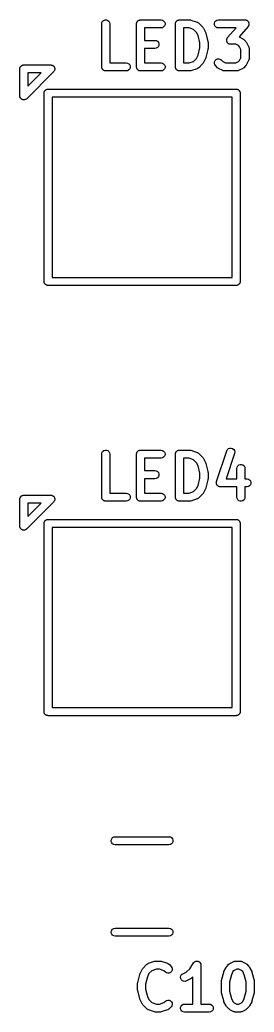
# Model space of a CAD drawing. Extents: x 76 to 223, y -93 to -41.
# Drawn here: x 122.72 to 127.08, y -72.34 to -53.89 of the extents above; entities that cross this region are included whole.
import ezdxf

# ---------------------------------------------------------------- set-up
doc = ezdxf.new("R2010")
doc.units = 0
doc.header["$MEASUREMENT"] = 0
doc.layers.add('BLACK', color=7, linetype='CONTINUOUS')

msp = doc.modelspace()

# ---------------------------------------------------------------- linework, layer by layer
at = {"layer": 'Black'}
for p, q in [((124.249, -53.9619), (124.253, -53.9363)), ((124.249, -54.7619), (124.249, -53.9619)), ((124.253, -53.9363), (124.266, -53.9137)), ((124.266, -53.9137), (124.286, -53.897)), ((124.286, -53.897), (124.311, -53.888)), ((124.311, -53.888), (124.337, -53.888)), ((124.337, -53.888), (124.361, -53.897)), ((124.361, -53.897), (124.381, -53.9137)), ((124.381, -53.9137), (124.394, -53.9363)), ((124.394, -53.9363), (124.399, -53.9619)), ((124.399, -53.9619), (124.399, -54.6869)), ((124.896, -53.9619), (124.898, -53.9554)), ((124.896, -54.7619), (124.896, -53.9619)), ((124.898, -53.9489), (124.9, -53.9427)), ((124.898, -53.9554), (124.898, -53.9489)), ((124.9, -53.9427), (124.901, -53.9363)), ((124.901, -53.9363), (124.904, -53.9306)), ((124.904, -53.9306), (124.906, -53.9244)), ((124.906, -53.9244), (124.911, -53.9194)), ((124.911, -53.9194), (124.914, -53.9137)), ((124.914, -53.9137), (124.919, -53.9095)), ((124.919, -53.9095), (124.923, -53.9045)), ((124.923, -53.9045), (124.929, -53.9012)), ((124.929, -53.9012), (124.934, -53.897)), ((124.934, -53.897), (124.94, -53.8947)), ((124.94, -53.8947), (124.946, -53.8914)), ((124.946, -53.8914), (124.952, -53.8903)), ((124.952, -53.8903), (124.958, -53.888)), ((124.958, -53.888), (124.965, -53.888)), ((124.965, -53.888), (124.971, -53.8869)), ((124.971, -53.8869), (125.352, -53.8869)), ((125.352, -54.0369), (125.046, -54.0369)), ((125.046, -54.0369), (125.046, -54.2679)), ((125.352, -53.8869), (125.378, -53.8914)), ((125.378, -54.0324), (125.352, -54.0369)), ((125.378, -53.8914), (125.401, -53.9045)), ((125.401, -54.0194), (125.378, -54.0324)), ((125.401, -53.9045), (125.417, -53.9244)), ((125.417, -53.9994), (125.401, -54.0194)), ((125.417, -53.9244), (125.426, -53.9489)), ((125.426, -53.9749), (125.417, -53.9994)), ((125.426, -53.9489), (125.426, -53.9749)), ((125.62, -53.9619), (125.621, -53.9554)), ((125.62, -54.7619), (125.62, -53.9619)), ((125.621, -53.9489), (125.624, -53.9427)), ((125.621, -53.9554), (125.621, -53.9489)), ((125.624, -53.9427), (125.625, -53.9363)), ((125.625, -53.9363), (125.628, -53.9306)), ((125.628, -53.9306), (125.63, -53.9244)), ((125.63, -53.9244), (125.635, -53.9194)), ((125.635, -53.9194), (125.638, -53.9137)), ((125.638, -53.9137), (125.643, -53.9095)), ((125.643, -53.9095), (125.647, -53.9045)), ((125.647, -53.9045), (125.653, -53.9012)), ((125.653, -53.9012), (125.658, -53.897)), ((125.658, -53.897), (125.664, -53.8947)), ((125.664, -53.8947), (125.67, -53.8914)), ((125.67, -53.8914), (125.676, -53.8903)), ((125.676, -53.8903), (125.682, -53.888)), ((125.682, -53.888), (125.689, -53.888)), ((125.689, -53.888), (125.695, -53.8869)), ((125.695, -53.8869), (125.886, -53.8869)), ((125.77, -54.0369), (125.77, -54.6869)), ((125.874, -54.0369), (125.77, -54.0369)), ((125.959, -54.0656), (125.874, -54.0369)), ((125.886, -53.8869), (125.898, -53.889)), ((125.898, -53.889), (125.909, -53.8908)), ((125.909, -53.8908), (126.024, -53.9288)), ((126.024, -53.9288), (126.028, -53.9309)), ((126.028, -53.9309), (126.032, -53.932)), ((126.032, -53.932), (126.039, -53.9371)), ((126.039, -53.9371), (126.047, -53.9413)), ((126.047, -53.9413), (126.049, -53.9445)), ((126.049, -53.9445), (126.053, -53.947)), ((126.053, -53.947), (126.129, -54.0232)), ((126.129, -54.0232), (126.136, -54.033)), ((126.136, -54.033), (126.143, -54.0426)), ((126.143, -54.0426), (126.181, -54.1188)), ((126.345, -53.9489), (126.354, -53.9244)), ((126.345, -53.9749), (126.345, -53.9489)), ((126.354, -53.9994), (126.345, -53.9749)), ((126.354, -53.9244), (126.371, -53.9045)), ((126.371, -54.0194), (126.354, -53.9994)), ((126.371, -53.9045), (126.393, -53.8914)), ((126.393, -54.0324), (126.371, -54.0194)), ((126.393, -53.8914), (126.419, -53.8869)), ((126.419, -54.0369), (126.393, -54.0324)), ((126.419, -53.8869), (126.914, -53.8869)), ((126.749, -54.0369), (126.419, -54.0369)), ((126.591, -54.2173), (126.749, -54.0369)), ((126.971, -54.0113), (126.803, -54.2032)), ((126.914, -53.8869), (126.922, -53.8882)), ((126.922, -53.8882), (126.929, -53.8883)), ((126.929, -53.8883), (126.934, -53.8904)), ((126.934, -53.8904), (126.94, -53.8914)), ((126.94, -53.8914), (126.946, -53.8951)), ((126.946, -53.8951), (126.953, -53.8977)), ((126.953, -53.8977), (126.957, -53.9016)), ((126.957, -53.9016), (126.962, -53.9045)), ((126.962, -53.9045), (126.967, -53.9101)), ((126.967, -53.9101), (126.973, -53.9149)), ((126.975, -54.005), (126.971, -54.0113)), ((126.973, -53.9149), (126.976, -53.92)), ((126.979, -53.9994), (126.975, -54.005)), ((126.976, -53.92), (126.979, -53.9244)), ((126.979, -53.9244), (126.982, -53.9313)), ((126.981, -53.994), (126.979, -53.9994)), ((126.984, -53.989), (126.981, -53.994)), ((126.982, -53.9313), (126.985, -53.9377)), ((126.986, -53.9818), (126.984, -53.989)), ((126.985, -53.9377), (126.986, -53.9434)), ((126.986, -53.9434), (126.988, -53.9489)), ((126.988, -53.9749), (126.986, -53.9818)), ((126.988, -53.9489), (126.988, -53.9562)), ((126.988, -53.9562), (126.989, -53.9635)), ((126.989, -53.9635), (126.988, -53.9691)), ((126.988, -53.9691), (126.988, -53.9749)), ((126.015, -54.1206), (125.959, -54.0656)), ((126.044, -54.1786), (126.015, -54.1206)), ((126.077, -54.314), (126.044, -54.1786)), ((126.181, -54.1188), (126.184, -54.1267)), ((126.184, -54.1267), (126.187, -54.1342)), ((126.187, -54.1342), (126.225, -54.2866)), ((126.576, -54.2468), (126.578, -54.2396)), ((126.578, -54.2396), (126.581, -54.2346)), ((126.581, -54.2346), (126.583, -54.2292)), ((126.583, -54.2292), (126.587, -54.2235)), ((126.587, -54.2235), (126.591, -54.2173)), ((126.803, -54.2032), (126.872, -54.2377)), ((126.872, -54.2377), (126.881, -54.2448)), ((125.046, -54.2679), (125.238, -54.2679)), ((125.238, -54.4179), (125.046, -54.4179)), ((125.046, -54.4179), (125.046, -54.6869)), ((125.238, -54.2679), (125.264, -54.2724)), ((125.264, -54.4133), (125.238, -54.4179)), ((125.264, -54.2724), (125.286, -54.2854)), ((125.286, -54.4003), (125.264, -54.4133)), ((125.286, -54.2854), (125.303, -54.3054)), ((125.303, -54.3804), (125.286, -54.4003)), ((125.303, -54.3054), (125.312, -54.3298)), ((125.312, -54.3559), (125.303, -54.3804)), ((125.312, -54.3298), (125.312, -54.3559)), ((126.044, -54.5453), (126.077, -54.4098)), ((126.077, -54.4098), (126.077, -54.314)), ((126.225, -54.2866), (126.226, -54.2957)), ((126.226, -54.2957), (126.227, -54.3048)), ((126.227, -54.419), (126.226, -54.4281)), ((126.227, -54.3048), (126.227, -54.419)), ((126.573, -54.2651), (126.574, -54.2594)), ((126.574, -54.2724), (126.573, -54.2651)), ((126.574, -54.2536), (126.576, -54.2468)), ((126.574, -54.2594), (126.574, -54.2536)), ((126.574, -54.2797), (126.574, -54.2724)), ((126.576, -54.2851), (126.574, -54.2797)), ((126.577, -54.2909), (126.576, -54.2851)), ((126.58, -54.2973), (126.577, -54.2909)), ((126.583, -54.3042), (126.58, -54.2973)), ((126.586, -54.3086), (126.583, -54.3042)), ((126.589, -54.3137), (126.586, -54.3086)), ((126.595, -54.3185), (126.589, -54.3137)), ((126.599, -54.3241), (126.595, -54.3185)), ((126.604, -54.327), (126.599, -54.3241)), ((126.609, -54.3308), (126.604, -54.327)), ((126.616, -54.3335), (126.609, -54.3308)), ((126.622, -54.3371), (126.616, -54.3335)), ((126.628, -54.3381), (126.622, -54.3371)), ((126.633, -54.3402), (126.628, -54.3381)), ((126.64, -54.3404), (126.633, -54.3402)), ((126.648, -54.3417), (126.64, -54.3404)), ((126.744, -54.3417), (126.648, -54.3417)), ((126.794, -54.3664), (126.744, -54.3417)), ((126.815, -54.3873), (126.794, -54.3664)), ((126.839, -54.4368), (126.815, -54.3873)), ((126.881, -54.2448), (126.891, -54.2517)), ((126.891, -54.2517), (126.929, -54.2898)), ((126.929, -54.2898), (126.936, -54.2997)), ((126.936, -54.2997), (126.943, -54.3093)), ((126.943, -54.3093), (126.981, -54.3855)), ((126.981, -54.3855), (126.983, -54.3897)), ((126.983, -54.3897), (126.985, -54.3934)), ((126.985, -54.3934), (126.986, -54.402)), ((126.986, -54.402), (126.989, -54.4105)), ((126.989, -54.4105), (126.989, -54.4148)), ((126.989, -54.4148), (126.989, -54.419)), ((126.989, -54.419), (126.989, -54.6095)), ((125.959, -54.6583), (126.015, -54.6032)), ((126.015, -54.6032), (126.044, -54.5453)), ((126.181, -54.605), (126.143, -54.6812)), ((126.184, -54.5971), (126.181, -54.605)), ((126.187, -54.5896), (126.184, -54.5971)), ((126.225, -54.4372), (126.187, -54.5896)), ((126.226, -54.4281), (126.225, -54.4372)), ((126.4, -54.6133), (126.426, -54.611)), ((126.426, -54.611), (126.451, -54.6177)), ((126.815, -54.6413), (126.839, -54.5918)), ((126.839, -54.5918), (126.839, -54.4368)), ((126.989, -54.6095), (126.989, -54.6138)), ((122.725, -54.8), (122.726, -54.7935)), ((122.726, -54.787), (122.728, -54.7808)), ((122.726, -54.7935), (122.726, -54.787)), ((122.728, -54.7808), (122.73, -54.7743)), ((122.73, -54.7743), (122.733, -54.7687)), ((122.733, -54.7687), (122.735, -54.7625)), ((122.735, -54.7625), (122.739, -54.7575)), ((122.739, -54.7575), (122.743, -54.7518)), ((122.743, -54.7518), (122.748, -54.7476)), ((122.748, -54.7476), (122.752, -54.7425)), ((122.752, -54.7425), (122.757, -54.7393)), ((122.757, -54.7393), (122.762, -54.735)), ((122.762, -54.735), (122.769, -54.7328)), ((122.769, -54.7328), (122.774, -54.7295)), ((122.774, -54.7295), (122.781, -54.7284)), ((122.781, -54.7284), (122.787, -54.7261)), ((122.787, -54.7261), (122.794, -54.7261)), ((122.794, -54.7261), (122.8, -54.725)), ((122.8, -54.725), (123.3, -54.725)), ((123.3, -54.725), (123.31, -54.7267)), ((123.31, -54.7267), (123.319, -54.7276)), ((123.319, -54.7276), (123.322, -54.7289)), ((123.322, -54.7289), (123.326, -54.7295)), ((123.326, -54.7295), (123.334, -54.7344)), ((123.334, -54.7344), (123.343, -54.7386)), ((123.343, -54.7386), (123.345, -54.7409)), ((123.345, -54.7409), (123.348, -54.7425)), ((123.348, -54.7425), (123.355, -54.75)), ((123.355, -54.75), (123.361, -54.757)), ((123.361, -54.757), (123.363, -54.76)), ((123.363, -54.76), (123.365, -54.7625)), ((123.365, -54.7625), (123.368, -54.7717)), ((123.368, -54.7717), (123.372, -54.7806)), ((123.372, -54.7806), (123.373, -54.7839)), ((123.373, -54.7839), (123.374, -54.787)), ((123.374, -54.787), (123.374, -54.7968)), ((124.25, -54.7684), (124.249, -54.7619)), ((124.25, -54.7749), (124.25, -54.7684)), ((124.252, -54.7811), (124.25, -54.7749)), ((124.253, -54.7876), (124.252, -54.7811)), ((124.257, -54.7932), (124.253, -54.7876)), ((124.259, -54.7994), (124.257, -54.7932)), ((124.399, -54.6869), (124.705, -54.6869)), ((124.705, -54.6869), (124.73, -54.6914)), ((124.73, -54.6914), (124.753, -54.7045)), ((124.753, -54.7045), (124.77, -54.7244)), ((124.77, -54.7244), (124.779, -54.7489)), ((124.779, -54.7749), (124.77, -54.7994)), ((124.779, -54.7489), (124.779, -54.7749)), ((124.898, -54.7684), (124.896, -54.7619)), ((124.898, -54.7749), (124.898, -54.7684)), ((124.9, -54.7811), (124.898, -54.7749)), ((124.901, -54.7876), (124.9, -54.7811)), ((124.904, -54.7932), (124.901, -54.7876)), ((124.906, -54.7994), (124.904, -54.7932)), ((125.046, -54.6869), (125.352, -54.6869)), ((125.352, -54.6869), (125.378, -54.6914)), ((125.378, -54.6914), (125.401, -54.7045)), ((125.401, -54.7045), (125.417, -54.7244)), ((125.417, -54.7244), (125.426, -54.7489)), ((125.426, -54.7749), (125.417, -54.7994)), ((125.426, -54.7489), (125.426, -54.7749)), ((125.621, -54.7684), (125.62, -54.7619)), ((125.621, -54.7749), (125.621, -54.7684)), ((125.624, -54.7811), (125.621, -54.7749)), ((125.625, -54.7876), (125.624, -54.7811)), ((125.628, -54.7932), (125.625, -54.7876)), ((125.63, -54.7994), (125.628, -54.7932)), ((125.77, -54.6869), (125.874, -54.6869)), ((125.874, -54.6869), (125.959, -54.6583)), ((126.024, -54.795), (125.909, -54.8331)), ((126.028, -54.7929), (126.024, -54.795)), ((126.032, -54.7918), (126.028, -54.7929)), ((126.039, -54.7867), (126.032, -54.7918)), ((126.047, -54.7826), (126.039, -54.7867)), ((126.049, -54.7793), (126.047, -54.7826)), ((126.053, -54.7768), (126.049, -54.7793)), ((126.129, -54.7007), (126.053, -54.7768)), ((126.136, -54.6908), (126.129, -54.7007)), ((126.143, -54.6812), (126.136, -54.6908)), ((126.344, -54.6922), (126.347, -54.6663)), ((126.351, -54.7174), (126.344, -54.6922)), ((126.347, -54.6663), (126.358, -54.6427)), ((126.366, -54.7387), (126.351, -54.7174)), ((126.358, -54.6427), (126.376, -54.6243)), ((126.404, -54.7768), (126.366, -54.7387)), ((126.376, -54.6243), (126.4, -54.6133)), ((126.414, -54.7837), (126.404, -54.7768)), ((126.424, -54.7909), (126.414, -54.7837)), ((126.5, -54.829), (126.424, -54.7909)), ((126.451, -54.6177), (126.472, -54.6327)), ((126.472, -54.6327), (126.502, -54.6622)), ((126.502, -54.6622), (126.551, -54.6869)), ((126.551, -54.6869), (126.744, -54.6869)), ((126.744, -54.6869), (126.794, -54.6622)), ((126.794, -54.6622), (126.815, -54.6413)), ((126.872, -54.7909), (126.795, -54.829)), ((126.881, -54.7837), (126.872, -54.7909)), ((126.891, -54.7768), (126.881, -54.7837)), ((126.929, -54.7387), (126.891, -54.7768)), ((126.936, -54.7289), (126.929, -54.7387)), ((126.943, -54.7193), (126.936, -54.7289)), ((126.981, -54.6431), (126.943, -54.7193)), ((126.983, -54.6389), (126.981, -54.6431)), ((126.985, -54.6352), (126.983, -54.6389)), ((126.986, -54.6265), (126.985, -54.6352)), ((126.989, -54.6181), (126.986, -54.6265)), ((126.989, -54.6138), (126.989, -54.6181)), ((122.725, -55.3), (122.725, -54.8)), ((123.353, -54.853), (122.853, -55.353)), ((122.875, -54.875), (122.875, -55.1189)), ((122.875, -55.1189), (123.119, -54.875)), ((123.119, -54.875), (122.875, -54.875)), ((123.359, -54.845), (123.353, -54.853)), ((123.365, -54.8375), (123.359, -54.845)), ((123.366, -54.8344), (123.365, -54.8375)), ((123.368, -54.8317), (123.366, -54.8344)), ((123.371, -54.8222), (123.368, -54.8317)), ((123.374, -54.813), (123.371, -54.8222)), ((123.374, -54.7968), (123.375, -54.8065)), ((123.375, -54.8065), (123.374, -54.8097)), ((123.374, -54.8097), (123.374, -54.813)), ((124.263, -54.8044), (124.259, -54.7994)), ((124.266, -54.8101), (124.263, -54.8044)), ((124.271, -54.8143), (124.266, -54.8101)), ((124.276, -54.8194), (124.271, -54.8143)), ((124.281, -54.8226), (124.276, -54.8194)), ((124.286, -54.8269), (124.281, -54.8226)), ((124.292, -54.8291), (124.286, -54.8269)), ((124.298, -54.8324), (124.292, -54.8291)), ((124.305, -54.8335), (124.298, -54.8324)), ((124.311, -54.8358), (124.305, -54.8335)), ((124.317, -54.8358), (124.311, -54.8358)), ((124.324, -54.8369), (124.317, -54.8358)), ((124.705, -54.8369), (124.324, -54.8369)), ((124.73, -54.8324), (124.705, -54.8369)), ((124.753, -54.8194), (124.73, -54.8324)), ((124.77, -54.7994), (124.753, -54.8194)), ((124.911, -54.8044), (124.906, -54.7994)), ((124.914, -54.8101), (124.911, -54.8044)), ((124.919, -54.8143), (124.914, -54.8101)), ((124.923, -54.8194), (124.919, -54.8143)), ((124.929, -54.8226), (124.923, -54.8194)), ((124.934, -54.8269), (124.929, -54.8226)), ((124.94, -54.8291), (124.934, -54.8269)), ((124.946, -54.8324), (124.94, -54.8291)), ((124.952, -54.8335), (124.946, -54.8324)), ((124.958, -54.8358), (124.952, -54.8335)), ((124.965, -54.8358), (124.958, -54.8358)), ((124.971, -54.8369), (124.965, -54.8358)), ((125.352, -54.8369), (124.971, -54.8369)), ((125.378, -54.8324), (125.352, -54.8369)), ((125.401, -54.8194), (125.378, -54.8324)), ((125.417, -54.7994), (125.401, -54.8194)), ((125.635, -54.8044), (125.63, -54.7994)), ((125.638, -54.8101), (125.635, -54.8044)), ((125.643, -54.8143), (125.638, -54.8101)), ((125.647, -54.8194), (125.643, -54.8143)), ((125.653, -54.8226), (125.647, -54.8194)), ((125.658, -54.8269), (125.653, -54.8226)), ((125.664, -54.8291), (125.658, -54.8269)), ((125.67, -54.8324), (125.664, -54.8291)), ((125.676, -54.8335), (125.67, -54.8324)), ((125.682, -54.8358), (125.676, -54.8335)), ((125.689, -54.8358), (125.682, -54.8358)), ((125.695, -54.8369), (125.689, -54.8358)), ((125.886, -54.8369), (125.695, -54.8369)), ((125.898, -54.8348), (125.886, -54.8369)), ((125.909, -54.8331), (125.898, -54.8348)), ((126.504, -54.8302), (126.5, -54.829)), ((126.508, -54.8324), (126.504, -54.8302)), ((126.516, -54.8339), (126.508, -54.8324)), ((126.525, -54.8364), (126.516, -54.8339)), ((126.529, -54.8362), (126.525, -54.8364)), ((126.533, -54.8369), (126.529, -54.8362)), ((126.762, -54.8369), (126.533, -54.8369)), ((126.766, -54.8362), (126.762, -54.8369)), ((126.77, -54.8364), (126.766, -54.8362)), ((126.779, -54.8339), (126.77, -54.8364)), ((126.788, -54.8324), (126.779, -54.8339)), ((126.791, -54.8302), (126.788, -54.8324)), ((126.795, -54.829), (126.791, -54.8302)), ((122.727, -55.3096), (122.725, -55.3)), ((122.728, -55.3194), (122.727, -55.3096)), ((122.729, -55.3224), (122.728, -55.3194)), ((122.73, -55.3257), (122.729, -55.3224)), ((122.734, -55.3341), (122.73, -55.3257)), ((122.739, -55.343), (122.734, -55.3341)), ((122.741, -55.3454), (122.739, -55.343)), ((122.743, -55.3482), (122.741, -55.3454)), ((122.75, -55.3545), (122.743, -55.3482)), ((123.175, -55.25), (123.176, -55.2435)), ((123.175, -58.75), (123.175, -55.25)), ((123.176, -55.237), (123.178, -55.2308)), ((123.176, -55.2435), (123.176, -55.237)), ((123.178, -55.2308), (123.18, -55.2243)), ((123.18, -55.2243), (123.183, -55.2187)), ((123.183, -55.2187), (123.185, -55.2125)), ((123.185, -55.2125), (123.189, -55.2075)), ((123.189, -55.2075), (123.193, -55.2018)), ((123.193, -55.2018), (123.198, -55.1976)), ((123.198, -55.1976), (123.202, -55.1925)), ((123.202, -55.1925), (123.207, -55.1893)), ((123.207, -55.1893), (123.212, -55.185)), ((123.212, -55.185), (123.219, -55.1828)), ((123.219, -55.1828), (123.224, -55.1795)), ((123.224, -55.1795), (123.231, -55.1784)), ((123.231, -55.1784), (123.237, -55.1761)), ((123.237, -55.1761), (123.244, -55.1761)), ((123.244, -55.1761), (123.25, -55.175)), ((123.25, -55.175), (126.75, -55.175)), ((123.325, -55.325), (123.325, -58.675)), ((126.675, -55.325), (123.325, -55.325)), ((126.675, -58.675), (126.675, -55.325)), ((126.75, -55.175), (126.756, -55.1761)), ((126.756, -55.1761), (126.763, -55.1761)), ((126.763, -55.1761), (126.769, -55.1784)), ((126.769, -55.1784), (126.776, -55.1795)), ((126.776, -55.1795), (126.781, -55.1828)), ((126.781, -55.1828), (126.787, -55.185)), ((126.787, -55.185), (126.793, -55.1893)), ((126.793, -55.1893), (126.798, -55.1925)), ((126.798, -55.1925), (126.802, -55.1976)), ((126.802, -55.1976), (126.807, -55.2018)), ((126.807, -55.2018), (126.811, -55.2075)), ((126.811, -55.2075), (126.815, -55.2125)), ((126.815, -55.2125), (126.817, -55.2187)), ((126.817, -55.2187), (126.82, -55.2243)), ((126.82, -55.2243), (126.822, -55.2308)), ((126.822, -55.2308), (126.824, -55.237)), ((126.824, -55.237), (126.824, -55.2435)), ((126.824, -55.2435), (126.825, -55.25)), ((126.825, -55.25), (126.825, -58.75)), ((122.757, -55.3614), (122.75, -55.3545)), ((122.76, -55.3628), (122.757, -55.3614)), ((122.762, -55.365), (122.76, -55.3628)), ((122.772, -55.3683), (122.762, -55.365)), ((122.781, -55.3724), (122.772, -55.3683)), ((122.784, -55.3727), (122.781, -55.3724)), ((122.787, -55.3739), (122.784, -55.3727)), ((122.797, -55.3739), (122.787, -55.3739)), ((122.807, -55.3747), (122.797, -55.3739)), ((122.81, -55.3739), (122.807, -55.3747)), ((122.813, -55.3739), (122.81, -55.3739)), ((122.822, -55.3705), (122.813, -55.3739)), ((122.832, -55.368), (122.822, -55.3705)), ((122.834, -55.3661), (122.832, -55.368)), ((122.837, -55.365), (122.834, -55.3661)), ((122.845, -55.3587), (122.837, -55.365)), ((122.853, -55.353), (122.845, -55.3587)), ((123.176, -58.7565), (123.175, -58.75)), ((123.176, -58.763), (123.176, -58.7565)), ((123.178, -58.7692), (123.176, -58.763)), ((123.18, -58.7757), (123.178, -58.7692)), ((123.183, -58.7813), (123.18, -58.7757)), ((123.185, -58.7875), (123.183, -58.7813)), ((123.189, -58.7925), (123.185, -58.7875)), ((123.193, -58.7982), (123.189, -58.7925)), ((123.198, -58.8024), (123.193, -58.7982)), ((123.202, -58.8075), (123.198, -58.8024)), ((123.207, -58.8107), (123.202, -58.8075)), ((123.212, -58.815), (123.207, -58.8107)), ((123.219, -58.8172), (123.212, -58.815)), ((123.224, -58.8205), (123.219, -58.8172)), ((123.231, -58.8216), (123.224, -58.8205)), ((123.237, -58.8239), (123.231, -58.8216)), ((123.244, -58.8239), (123.237, -58.8239)), ((123.25, -58.825), (123.244, -58.8239)), ((126.75, -58.825), (123.25, -58.825)), ((123.325, -58.675), (126.675, -58.675)), ((126.756, -58.8239), (126.75, -58.825)), ((126.763, -58.8239), (126.756, -58.8239)), ((126.769, -58.8216), (126.763, -58.8239)), ((126.776, -58.8205), (126.769, -58.8216)), ((126.781, -58.8172), (126.776, -58.8205)), ((126.787, -58.815), (126.781, -58.8172)), ((126.793, -58.8107), (126.787, -58.815)), ((126.798, -58.8075), (126.793, -58.8107)), ((126.802, -58.8024), (126.798, -58.8075)), ((126.807, -58.7982), (126.802, -58.8024)), ((126.811, -58.7925), (126.807, -58.7982)), ((126.815, -58.7875), (126.811, -58.7925)), ((126.817, -58.7813), (126.815, -58.7875)), ((126.82, -58.7757), (126.817, -58.7813)), ((126.822, -58.7692), (126.82, -58.7757)), ((126.824, -58.763), (126.822, -58.7692)), ((126.825, -58.75), (126.824, -58.7565)), ((126.824, -58.7565), (126.824, -58.763)), ((124.249, -61.9619), (124.253, -61.9363)), ((124.249, -62.7619), (124.249, -61.9619)), ((124.253, -61.9363), (124.266, -61.9137)), ((124.266, -61.9137), (124.286, -61.897)), ((124.286, -61.897), (124.311, -61.888)), ((124.311, -61.888), (124.337, -61.888)), ((124.337, -61.888), (124.361, -61.897)), ((124.361, -61.897), (124.381, -61.9137)), ((124.381, -61.9137), (124.394, -61.9363)), ((124.394, -61.9363), (124.399, -61.9619)), ((124.399, -61.9619), (124.399, -62.6869)), ((124.896, -61.9619), (124.898, -61.9554)), ((124.896, -62.7619), (124.896, -61.9619)), ((124.898, -61.9489), (124.9, -61.9427)), ((124.898, -61.9554), (124.898, -61.9489)), ((124.9, -61.9427), (124.901, -61.9363)), ((124.901, -61.9363), (124.904, -61.9306)), ((124.904, -61.9306), (124.906, -61.9244)), ((124.906, -61.9244), (124.911, -61.9194)), ((124.911, -61.9194), (124.914, -61.9137)), ((124.914, -61.9137), (124.919, -61.9095)), ((124.919, -61.9095), (124.923, -61.9045)), ((124.923, -61.9045), (124.929, -61.9012)), ((124.929, -61.9012), (124.934, -61.897)), ((124.934, -61.897), (124.94, -61.8947)), ((124.94, -61.8947), (124.946, -61.8914)), ((124.946, -61.8914), (124.952, -61.8903)), ((124.952, -61.8903), (124.958, -61.888)), ((124.958, -61.888), (124.965, -61.888)), ((124.965, -61.888), (124.971, -61.8869)), ((124.971, -61.8869), (125.352, -61.8869)), ((125.352, -61.8869), (125.378, -61.8914)), ((125.378, -61.8914), (125.401, -61.9045)), ((125.401, -61.9045), (125.417, -61.9244)), ((125.417, -61.9244), (125.426, -61.9489)), ((125.426, -61.9749), (125.417, -61.9994)), ((125.426, -61.9489), (125.426, -61.9749)), ((125.62, -61.9619), (125.621, -61.9554)), ((125.62, -62.7619), (125.62, -61.9619)), ((125.621, -61.9489), (125.624, -61.9427)), ((125.621, -61.9554), (125.621, -61.9489)), ((125.624, -61.9427), (125.625, -61.9363)), ((125.625, -61.9363), (125.628, -61.9306)), ((125.628, -61.9306), (125.63, -61.9244)), ((125.63, -61.9244), (125.635, -61.9194)), ((125.635, -61.9194), (125.638, -61.9137)), ((125.638, -61.9137), (125.643, -61.9095)), ((125.643, -61.9095), (125.647, -61.9045)), ((125.647, -61.9045), (125.653, -61.9012)), ((125.653, -61.9012), (125.658, -61.897)), ((125.658, -61.897), (125.664, -61.8947)), ((125.664, -61.8947), (125.67, -61.8914)), ((125.67, -61.8914), (125.676, -61.8903)), ((125.676, -61.8903), (125.682, -61.888)), ((125.682, -61.888), (125.689, -61.888)), ((125.689, -61.888), (125.695, -61.8869)), ((125.695, -61.8869), (125.886, -61.8869)), ((125.886, -61.8869), (125.898, -61.889)), ((125.898, -61.889), (125.909, -61.8908)), ((125.909, -61.8908), (126.024, -61.9288)), ((126.024, -61.9288), (126.028, -61.9309)), ((126.028, -61.9309), (126.032, -61.932)), ((126.032, -61.932), (126.039, -61.9371)), ((126.039, -61.9371), (126.047, -61.9413)), ((126.047, -61.9413), (126.049, -61.9445)), ((126.049, -61.9445), (126.053, -61.947)), ((126.053, -61.947), (126.129, -62.0232)), ((126.386, -62.4715), (126.576, -61.9001)), ((126.719, -61.9475), (126.561, -62.4202)), ((126.576, -61.9001), (126.589, -61.8772)), ((126.589, -61.8772), (126.608, -61.8599)), ((126.608, -61.8599), (126.633, -61.8503)), ((126.633, -61.8503), (126.659, -61.8496)), ((126.659, -61.8496), (126.683, -61.8579)), ((126.683, -61.8579), (126.704, -61.874)), ((126.704, -61.874), (126.717, -61.8962)), ((126.717, -61.8962), (126.723, -61.9218)), ((126.723, -61.9218), (126.719, -61.9475)), ((125.352, -62.0369), (125.046, -62.0369)), ((125.046, -62.0369), (125.046, -62.2679)), ((125.378, -62.0324), (125.352, -62.0369)), ((125.401, -62.0194), (125.378, -62.0324)), ((125.417, -61.9994), (125.401, -62.0194)), ((125.77, -62.0369), (125.77, -62.6869)), ((125.874, -62.0369), (125.77, -62.0369)), ((125.959, -62.0656), (125.874, -62.0369)), ((126.015, -62.1206), (125.959, -62.0656)), ((126.044, -62.1786), (126.015, -62.1206)), ((126.129, -62.0232), (126.136, -62.033)), ((126.136, -62.033), (126.143, -62.0426)), ((126.143, -62.0426), (126.181, -62.1188)), ((126.181, -62.1188), (126.184, -62.1267)), ((126.184, -62.1267), (126.187, -62.1342)), ((126.187, -62.1342), (126.225, -62.2866)), ((126.781, -62.1804), (126.801, -62.1636)), ((126.801, -62.1636), (126.825, -62.1547)), ((126.825, -62.1547), (126.851, -62.1547)), ((126.851, -62.1547), (126.876, -62.1636)), ((126.876, -62.1636), (126.896, -62.1804)), ((125.046, -62.2679), (125.238, -62.2679)), ((125.238, -62.2679), (125.264, -62.2724)), ((125.264, -62.2724), (125.286, -62.2854)), ((125.286, -62.2854), (125.303, -62.3054)), ((125.303, -62.3054), (125.312, -62.3298)), ((125.312, -62.3559), (125.303, -62.3804)), ((125.312, -62.3298), (125.312, -62.3559)), ((126.077, -62.314), (126.044, -62.1786)), ((126.077, -62.4098), (126.077, -62.314)), ((126.225, -62.2866), (126.226, -62.2957)), ((126.226, -62.2957), (126.227, -62.3048)), ((126.227, -62.3048), (126.227, -62.419)), ((126.763, -62.2286), (126.768, -62.2029)), ((126.763, -62.4202), (126.763, -62.2286)), ((126.768, -62.2029), (126.781, -62.1804)), ((126.896, -62.1804), (126.909, -62.2029)), ((126.909, -62.2029), (126.913, -62.2286)), ((126.913, -62.2286), (126.913, -62.4202)), ((125.238, -62.4179), (125.046, -62.4179)), ((125.046, -62.4179), (125.046, -62.6869)), ((125.264, -62.4133), (125.238, -62.4179)), ((125.286, -62.4003), (125.264, -62.4133)), ((125.303, -62.3804), (125.286, -62.4003)), ((126.015, -62.6032), (126.044, -62.5453)), ((126.044, -62.5453), (126.077, -62.4098)), ((126.225, -62.4372), (126.187, -62.5896)), ((126.226, -62.4281), (126.225, -62.4372)), ((126.227, -62.419), (126.226, -62.4281)), ((126.382, -62.4973), (126.383, -62.4898)), ((126.383, -62.5027), (126.382, -62.4973)), ((126.383, -62.4822), (126.385, -62.477)), ((126.383, -62.4898), (126.383, -62.4822)), ((126.383, -62.5083), (126.383, -62.5027)), ((126.386, -62.5154), (126.383, -62.5083)), ((126.385, -62.477), (126.386, -62.4715)), ((126.387, -62.5228), (126.386, -62.5154)), ((126.39, -62.5275), (126.387, -62.5228)), ((126.392, -62.5327), (126.39, -62.5275)), ((126.397, -62.5385), (126.392, -62.5327)), ((126.401, -62.545), (126.397, -62.5385)), ((126.405, -62.5484), (126.401, -62.545)), ((126.561, -62.4202), (126.763, -62.4202)), ((126.913, -62.4202), (126.952, -62.4202)), ((126.952, -62.4202), (126.978, -62.4248)), ((126.978, -62.4248), (127.001, -62.4378)), ((127.001, -62.4378), (127.017, -62.4577)), ((127.017, -62.5327), (127.001, -62.5527)), ((127.017, -62.4577), (127.026, -62.4822)), ((127.026, -62.5083), (127.017, -62.5327)), ((127.026, -62.4822), (127.026, -62.5083)), ((122.769, -62.7328), (122.774, -62.7295)), ((122.774, -62.7295), (122.781, -62.7284)), ((122.781, -62.7284), (122.787, -62.7261)), ((122.787, -62.7261), (122.794, -62.7261)), ((122.794, -62.7261), (122.8, -62.725)), ((122.8, -62.725), (123.3, -62.725)), ((123.3, -62.725), (123.31, -62.7267)), ((123.31, -62.7267), (123.319, -62.7276)), ((123.319, -62.7276), (123.322, -62.7289)), ((123.322, -62.7289), (123.326, -62.7295)), ((123.326, -62.7295), (123.334, -62.7344)), ((124.399, -62.6869), (124.705, -62.6869)), ((124.705, -62.6869), (124.73, -62.6914)), ((124.73, -62.6914), (124.753, -62.7045)), ((124.753, -62.7045), (124.77, -62.7244)), ((124.77, -62.7244), (124.779, -62.7489)), ((125.046, -62.6869), (125.352, -62.6869)), ((125.352, -62.6869), (125.378, -62.6914)), ((125.378, -62.6914), (125.401, -62.7045)), ((125.401, -62.7045), (125.417, -62.7244)), ((125.417, -62.7244), (125.426, -62.7489)), ((125.77, -62.6869), (125.874, -62.6869)), ((125.874, -62.6869), (125.959, -62.6583)), ((125.959, -62.6583), (126.015, -62.6032)), ((126.129, -62.7007), (126.053, -62.7768)), ((126.136, -62.6908), (126.129, -62.7007)), ((126.143, -62.6812), (126.136, -62.6908)), ((126.181, -62.605), (126.143, -62.6812)), ((126.184, -62.5971), (126.181, -62.605)), ((126.187, -62.5896), (126.184, -62.5971)), ((126.409, -62.5527), (126.405, -62.5484)), ((126.415, -62.5565), (126.409, -62.5527)), ((126.421, -62.5612), (126.415, -62.5565)), ((126.427, -62.5629), (126.421, -62.5612)), ((126.431, -62.5657), (126.427, -62.5629)), ((126.439, -62.567), (126.431, -62.5657)), ((126.446, -62.5694), (126.439, -62.567)), ((126.452, -62.5693), (126.446, -62.5694)), ((126.457, -62.5702), (126.452, -62.5693)), ((126.763, -62.5702), (126.457, -62.5702)), ((126.763, -62.7619), (126.763, -62.5702)), ((126.952, -62.5702), (126.913, -62.5702)), ((126.913, -62.5702), (126.913, -62.7619)), ((126.978, -62.5657), (126.952, -62.5702)), ((127.001, -62.5527), (126.978, -62.5657)), ((122.725, -62.8), (122.726, -62.7935)), ((122.725, -63.3), (122.725, -62.8)), ((122.726, -62.787), (122.728, -62.7808)), ((122.726, -62.7935), (122.726, -62.787)), ((122.728, -62.7808), (122.73, -62.7743)), ((122.73, -62.7743), (122.733, -62.7687)), ((122.733, -62.7687), (122.735, -62.7625)), ((122.735, -62.7625), (122.739, -62.7575)), ((122.739, -62.7575), (122.743, -62.7518)), ((122.743, -62.7518), (122.748, -62.7476)), ((122.748, -62.7476), (122.752, -62.7425)), ((122.752, -62.7425), (122.757, -62.7393)), ((122.757, -62.7393), (122.762, -62.735)), ((122.762, -62.735), (122.769, -62.7328)), ((123.353, -62.853), (122.853, -63.353)), ((122.875, -62.875), (122.875, -63.1189)), ((122.875, -63.1189), (123.119, -62.875)), ((123.119, -62.875), (122.875, -62.875)), ((123.334, -62.7344), (123.343, -62.7386)), ((123.343, -62.7386), (123.345, -62.7409)), ((123.345, -62.7409), (123.348, -62.7425)), ((123.348, -62.7425), (123.355, -62.75)), ((123.359, -62.845), (123.353, -62.853)), ((123.355, -62.75), (123.361, -62.757)), ((123.365, -62.8375), (123.359, -62.845)), ((123.361, -62.757), (123.363, -62.76)), ((123.363, -62.76), (123.365, -62.7625)), ((123.365, -62.7625), (123.368, -62.7717)), ((123.366, -62.8344), (123.365, -62.8375)), ((123.368, -62.8317), (123.366, -62.8344)), ((123.368, -62.7717), (123.372, -62.7806)), ((123.371, -62.8222), (123.368, -62.8317)), ((123.374, -62.813), (123.371, -62.8222)), ((123.372, -62.7806), (123.373, -62.7839)), ((123.373, -62.7839), (123.374, -62.787)), ((123.374, -62.787), (123.374, -62.7968)), ((123.374, -62.7968), (123.375, -62.8065)), ((123.375, -62.8065), (123.374, -62.8097)), ((123.374, -62.8097), (123.374, -62.813)), ((124.25, -62.7684), (124.249, -62.7619)), ((124.25, -62.7749), (124.25, -62.7684)), ((124.252, -62.7811), (124.25, -62.7749)), ((124.253, -62.7876), (124.252, -62.7811)), ((124.257, -62.7932), (124.253, -62.7876)), ((124.259, -62.7994), (124.257, -62.7932)), ((124.263, -62.8044), (124.259, -62.7994)), ((124.266, -62.8101), (124.263, -62.8044)), ((124.271, -62.8143), (124.266, -62.8101)), ((124.276, -62.8194), (124.271, -62.8143)), ((124.281, -62.8226), (124.276, -62.8194)), ((124.286, -62.8269), (124.281, -62.8226)), ((124.292, -62.8291), (124.286, -62.8269)), ((124.298, -62.8324), (124.292, -62.8291)), ((124.305, -62.8335), (124.298, -62.8324)), ((124.311, -62.8358), (124.305, -62.8335)), ((124.317, -62.8358), (124.311, -62.8358)), ((124.324, -62.8369), (124.317, -62.8358)), ((124.705, -62.8369), (124.324, -62.8369)), ((124.73, -62.8324), (124.705, -62.8369)), ((124.753, -62.8194), (124.73, -62.8324)), ((124.77, -62.7994), (124.753, -62.8194)), ((124.779, -62.7749), (124.77, -62.7994)), ((124.779, -62.7489), (124.779, -62.7749)), ((124.898, -62.7684), (124.896, -62.7619)), ((124.898, -62.7749), (124.898, -62.7684)), ((124.9, -62.7811), (124.898, -62.7749)), ((124.901, -62.7876), (124.9, -62.7811)), ((124.904, -62.7932), (124.901, -62.7876)), ((124.906, -62.7994), (124.904, -62.7932)), ((124.911, -62.8044), (124.906, -62.7994)), ((124.914, -62.8101), (124.911, -62.8044)), ((124.919, -62.8143), (124.914, -62.8101)), ((124.923, -62.8194), (124.919, -62.8143)), ((124.929, -62.8226), (124.923, -62.8194)), ((124.934, -62.8269), (124.929, -62.8226)), ((124.94, -62.8291), (124.934, -62.8269)), ((124.946, -62.8324), (124.94, -62.8291)), ((124.952, -62.8335), (124.946, -62.8324)), ((124.958, -62.8358), (124.952, -62.8335)), ((124.965, -62.8358), (124.958, -62.8358)), ((124.971, -62.8369), (124.965, -62.8358)), ((125.352, -62.8369), (124.971, -62.8369)), ((125.378, -62.8324), (125.352, -62.8369)), ((125.401, -62.8194), (125.378, -62.8324)), ((125.417, -62.7994), (125.401, -62.8194)), ((125.426, -62.7749), (125.417, -62.7994)), ((125.426, -62.7489), (125.426, -62.7749)), ((125.621, -62.7684), (125.62, -62.7619)), ((125.621, -62.7749), (125.621, -62.7684)), ((125.624, -62.7811), (125.621, -62.7749)), ((125.625, -62.7876), (125.624, -62.7811)), ((125.628, -62.7932), (125.625, -62.7876)), ((125.63, -62.7994), (125.628, -62.7932)), ((125.635, -62.8044), (125.63, -62.7994)), ((125.638, -62.8101), (125.635, -62.8044)), ((125.643, -62.8143), (125.638, -62.8101)), ((125.647, -62.8194), (125.643, -62.8143)), ((125.653, -62.8226), (125.647, -62.8194)), ((125.658, -62.8269), (125.653, -62.8226)), ((125.664, -62.8291), (125.658, -62.8269)), ((125.67, -62.8324), (125.664, -62.8291)), ((125.676, -62.8335), (125.67, -62.8324)), ((125.682, -62.8358), (125.676, -62.8335)), ((125.689, -62.8358), (125.682, -62.8358)), ((125.695, -62.8369), (125.689, -62.8358)), ((125.886, -62.8369), (125.695, -62.8369)), ((125.898, -62.8348), (125.886, -62.8369)), ((125.909, -62.8331), (125.898, -62.8348)), ((126.024, -62.795), (125.909, -62.8331)), ((126.028, -62.7929), (126.024, -62.795)), ((126.032, -62.7918), (126.028, -62.7929)), ((126.039, -62.7867), (126.032, -62.7918)), ((126.047, -62.7826), (126.039, -62.7867)), ((126.049, -62.7793), (126.047, -62.7826)), ((126.053, -62.7768), (126.049, -62.7793)), ((126.768, -62.7876), (126.763, -62.7619)), ((126.781, -62.8101), (126.768, -62.7876)), ((126.801, -62.8269), (126.781, -62.8101)), ((126.825, -62.8358), (126.801, -62.8269)), ((126.851, -62.8358), (126.825, -62.8358)), ((126.876, -62.8269), (126.851, -62.8358)), ((126.896, -62.8101), (126.876, -62.8269)), ((126.909, -62.7876), (126.896, -62.8101)), ((126.913, -62.7619), (126.909, -62.7876)), ((123.175, -63.25), (123.176, -63.2435)), ((123.175, -66.75), (123.175, -63.25)), ((123.176, -63.237), (123.178, -63.2308)), ((123.176, -63.2435), (123.176, -63.237)), ((123.178, -63.2308), (123.18, -63.2243)), ((123.18, -63.2243), (123.183, -63.2187)), ((123.183, -63.2187), (123.185, -63.2125)), ((123.185, -63.2125), (123.189, -63.2075)), ((123.189, -63.2075), (123.193, -63.2018)), ((123.193, -63.2018), (123.198, -63.1976)), ((123.198, -63.1976), (123.202, -63.1925)), ((123.202, -63.1925), (123.207, -63.1893)), ((123.207, -63.1893), (123.212, -63.185)), ((123.212, -63.185), (123.219, -63.1828)), ((123.219, -63.1828), (123.224, -63.1795)), ((123.224, -63.1795), (123.231, -63.1784)), ((123.231, -63.1784), (123.237, -63.1761)), ((123.237, -63.1761), (123.244, -63.1761)), ((123.244, -63.1761), (123.25, -63.175)), ((123.25, -63.175), (126.75, -63.175)), ((126.75, -63.175), (126.756, -63.1761)), ((126.756, -63.1761), (126.763, -63.1761)), ((126.763, -63.1761), (126.769, -63.1784)), ((126.769, -63.1784), (126.776, -63.1795)), ((126.776, -63.1795), (126.781, -63.1828)), ((126.781, -63.1828), (126.787, -63.185)), ((126.787, -63.185), (126.793, -63.1893)), ((126.793, -63.1893), (126.798, -63.1925)), ((126.798, -63.1925), (126.802, -63.1976)), ((126.802, -63.1976), (126.807, -63.2018)), ((126.807, -63.2018), (126.811, -63.2075)), ((126.811, -63.2075), (126.815, -63.2125)), ((126.815, -63.2125), (126.817, -63.2187)), ((126.817, -63.2187), (126.82, -63.2243)), ((126.82, -63.2243), (126.822, -63.2308)), ((126.822, -63.2308), (126.824, -63.237)), ((126.824, -63.237), (126.824, -63.2435)), ((126.824, -63.2435), (126.825, -63.25)), ((126.825, -63.25), (126.825, -66.75)), ((122.727, -63.3096), (122.725, -63.3)), ((122.728, -63.3194), (122.727, -63.3096)), ((122.729, -63.3224), (122.728, -63.3194)), ((122.73, -63.3257), (122.729, -63.3224)), ((122.734, -63.3341), (122.73, -63.3257)), ((122.739, -63.343), (122.734, -63.3341)), ((122.741, -63.3454), (122.739, -63.343)), ((122.743, -63.3482), (122.741, -63.3454)), ((122.75, -63.3545), (122.743, -63.3482)), ((122.757, -63.3614), (122.75, -63.3545)), ((122.76, -63.3628), (122.757, -63.3614)), ((122.762, -63.365), (122.76, -63.3628)), ((122.772, -63.3683), (122.762, -63.365)), ((122.781, -63.3724), (122.772, -63.3683)), ((122.784, -63.3727), (122.781, -63.3724)), ((122.787, -63.3739), (122.784, -63.3727)), ((122.797, -63.3739), (122.787, -63.3739)), ((122.807, -63.3747), (122.797, -63.3739)), ((122.81, -63.3739), (122.807, -63.3747)), ((122.813, -63.3739), (122.81, -63.3739)), ((122.822, -63.3705), (122.813, -63.3739)), ((122.832, -63.368), (122.822, -63.3705)), ((122.834, -63.3661), (122.832, -63.368)), ((122.837, -63.365), (122.834, -63.3661)), ((122.845, -63.3587), (122.837, -63.365)), ((122.853, -63.353), (122.845, -63.3587)), ((123.325, -63.325), (123.325, -66.675)), ((126.675, -63.325), (123.325, -63.325)), ((126.675, -66.675), (126.675, -63.325)), ((123.176, -66.7565), (123.175, -66.75)), ((123.176, -66.763), (123.176, -66.7565)), ((123.178, -66.7692), (123.176, -66.763)), ((123.18, -66.7757), (123.178, -66.7692)), ((123.183, -66.7813), (123.18, -66.7757)), ((123.185, -66.7875), (123.183, -66.7813)), ((123.189, -66.7925), (123.185, -66.7875)), ((123.325, -66.675), (126.675, -66.675)), ((126.815, -66.7875), (126.811, -66.7925)), ((126.817, -66.7813), (126.815, -66.7875)), ((126.82, -66.7757), (126.817, -66.7813)), ((126.822, -66.7692), (126.82, -66.7757)), ((126.824, -66.763), (126.822, -66.7692)), ((126.825, -66.75), (126.824, -66.7565)), ((126.824, -66.7565), (126.824, -66.763)), ((123.193, -66.7982), (123.189, -66.7925)), ((123.198, -66.8024), (123.193, -66.7982)), ((123.202, -66.8075), (123.198, -66.8024)), ((123.207, -66.8107), (123.202, -66.8075)), ((123.212, -66.815), (123.207, -66.8107)), ((123.219, -66.8172), (123.212, -66.815)), ((123.224, -66.8205), (123.219, -66.8172)), ((123.231, -66.8216), (123.224, -66.8205)), ((123.237, -66.8239), (123.231, -66.8216)), ((123.244, -66.8239), (123.237, -66.8239)), ((123.25, -66.825), (123.244, -66.8239)), ((126.75, -66.825), (123.25, -66.825)), ((126.756, -66.8239), (126.75, -66.825)), ((126.763, -66.8239), (126.756, -66.8239)), ((126.769, -66.8216), (126.763, -66.8239)), ((126.776, -66.8205), (126.769, -66.8216)), ((126.781, -66.8172), (126.776, -66.8205)), ((126.787, -66.815), (126.781, -66.8172)), ((126.793, -66.8107), (126.787, -66.815)), ((126.798, -66.8075), (126.793, -66.8107)), ((126.802, -66.8024), (126.798, -66.8075)), ((126.807, -66.7982), (126.802, -66.8024)), ((126.811, -66.7925), (126.807, -66.7982)), ((124.426, -69.137), (124.435, -69.1125)), ((124.426, -69.163), (124.426, -69.137)), ((124.435, -69.1875), (124.426, -69.163)), ((124.435, -69.1125), (124.452, -69.0925)), ((124.452, -69.2075), (124.435, -69.1875)), ((124.452, -69.0925), (124.474, -69.0795)), ((124.474, -69.0795), (124.5, -69.075)), ((124.5, -69.075), (125.5, -69.075)), ((125.5, -69.075), (125.526, -69.0795)), ((125.526, -69.0795), (125.548, -69.0925)), ((125.548, -69.0925), (125.565, -69.1125)), ((125.565, -69.1875), (125.548, -69.2075)), ((125.565, -69.1125), (125.574, -69.137)), ((125.574, -69.163), (125.565, -69.1875)), ((125.574, -69.137), (125.574, -69.163)), ((124.474, -69.2205), (124.452, -69.2075)), ((124.5, -69.225), (124.474, -69.2205)), ((125.5, -69.225), (124.5, -69.225)), ((125.526, -69.2205), (125.5, -69.225)), ((125.548, -69.2075), (125.526, -69.2205)), ((124.426, -70.837), (124.435, -70.8125)), ((124.426, -70.863), (124.426, -70.837)), ((124.435, -70.8125), (124.452, -70.7925)), ((124.452, -70.7925), (124.474, -70.7795)), ((124.474, -70.7795), (124.5, -70.775)), ((124.5, -70.775), (125.5, -70.775)), ((125.5, -70.775), (125.526, -70.7795)), ((125.526, -70.7795), (125.548, -70.7925)), ((125.548, -70.7925), (125.565, -70.8125)), ((125.565, -70.8125), (125.574, -70.837)), ((125.574, -70.837), (125.574, -70.863)), ((124.435, -70.8875), (124.426, -70.863)), ((124.452, -70.9075), (124.435, -70.8875)), ((124.474, -70.9205), (124.452, -70.9075)), ((124.5, -70.925), (124.474, -70.9205)), ((125.5, -70.925), (124.5, -70.925)), ((125.526, -70.9205), (125.5, -70.925)), ((125.548, -70.9075), (125.526, -70.9205)), ((125.565, -70.8875), (125.548, -70.9075)), ((125.574, -70.863), (125.565, -70.8875)), ((125.119, -71.4288), (125.233, -71.3908)), ((125.233, -71.3908), (125.245, -71.389)), ((125.245, -71.389), (125.257, -71.3869)), ((125.257, -71.3869), (125.333, -71.3869)), ((125.333, -71.3869), (125.345, -71.389)), ((125.345, -71.389), (125.357, -71.3908)), ((125.357, -71.3908), (125.471, -71.4288)), ((125.968, -71.4079), (125.975, -71.4015)), ((125.975, -71.4015), (125.978, -71.3996)), ((125.978, -71.3996), (125.982, -71.397)), ((125.982, -71.397), (125.99, -71.3939)), ((125.99, -71.3939), (125.998, -71.3899)), ((125.998, -71.3899), (126.002, -71.3895)), ((126.002, -71.3895), (126.006, -71.388)), ((126.006, -71.388), (126.015, -71.388)), ((126.015, -71.388), (126.024, -71.3871)), ((126.024, -71.3871), (126.028, -71.388)), ((126.028, -71.388), (126.032, -71.388)), ((126.032, -71.388), (126.04, -71.3911)), ((126.04, -71.3911), (126.049, -71.3932)), ((126.049, -71.3932), (126.053, -71.3955)), ((126.053, -71.3955), (126.057, -71.397)), ((126.057, -71.397), (126.063, -71.4027)), ((126.633, -71.4329), (126.709, -71.3948)), ((126.709, -71.3948), (126.713, -71.3936)), ((126.713, -71.3936), (126.717, -71.3914)), ((126.717, -71.3914), (126.726, -71.3899)), ((126.726, -71.3899), (126.734, -71.3874)), ((126.734, -71.3874), (126.739, -71.3877)), ((126.739, -71.3877), (126.743, -71.3869)), ((126.743, -71.3869), (126.819, -71.3869)), ((126.819, -71.3869), (126.823, -71.3877)), ((126.823, -71.3877), (126.828, -71.3874)), ((126.828, -71.3874), (126.836, -71.3899)), ((126.836, -71.3899), (126.845, -71.3914)), ((126.845, -71.3914), (126.848, -71.3936)), ((126.848, -71.3936), (126.853, -71.3948)), ((126.853, -71.3948), (126.929, -71.4329)), ((124.961, -71.6188), (125, -71.5426)), ((125, -71.5426), (125.007, -71.533)), ((125.007, -71.533), (125.014, -71.5232)), ((125.014, -71.5232), (125.09, -71.447)), ((125.09, -71.447), (125.093, -71.4445)), ((125.093, -71.4445), (125.096, -71.4413)), ((125.096, -71.4413), (125.104, -71.4371)), ((125.104, -71.4371), (125.111, -71.432)), ((125.111, -71.432), (125.115, -71.4309)), ((125.115, -71.4309), (125.119, -71.4288)), ((125.183, -71.5656), (125.128, -71.6206)), ((125.269, -71.5369), (125.183, -71.5656)), ((125.321, -71.5369), (125.269, -71.5369)), ((125.407, -71.5656), (125.321, -71.5369)), ((125.433, -71.5911), (125.407, -71.5656)), ((125.471, -71.4288), (125.475, -71.4309)), ((125.475, -71.4309), (125.479, -71.432)), ((125.479, -71.432), (125.487, -71.4371)), ((125.487, -71.4371), (125.494, -71.4413)), ((125.494, -71.4413), (125.497, -71.4445)), ((125.497, -71.4445), (125.501, -71.447)), ((125.501, -71.447), (125.539, -71.4851)), ((125.547, -71.5811), (125.529, -71.5995)), ((125.539, -71.4851), (125.554, -71.5064)), ((125.558, -71.5575), (125.547, -71.5811)), ((125.554, -71.5064), (125.56, -71.5316)), ((125.56, -71.5316), (125.558, -71.5575)), ((125.822, -71.5907), (125.885, -71.5284)), ((125.885, -71.5284), (125.957, -71.4203)), ((125.957, -71.4203), (125.96, -71.4173)), ((125.96, -71.4173), (125.962, -71.4137)), ((125.962, -71.4137), (125.968, -71.4079)), ((126.063, -71.4027), (126.071, -71.4077)), ((126.071, -71.4077), (126.073, -71.411)), ((126.073, -71.411), (126.076, -71.4137)), ((126.076, -71.4137), (126.081, -71.4214)), ((126.081, -71.4214), (126.086, -71.4287)), ((126.086, -71.4287), (126.087, -71.4327)), ((126.087, -71.4327), (126.09, -71.4363)), ((126.09, -71.4363), (126.091, -71.4451)), ((126.091, -71.4451), (126.094, -71.4537)), ((126.094, -71.4537), (126.093, -71.4578)), ((126.093, -71.4578), (126.094, -71.4619)), ((126.094, -71.4619), (126.094, -72.1869)), ((126.521, -71.5886), (126.523, -71.5807)), ((126.523, -71.5807), (126.561, -71.5046)), ((126.561, -71.5046), (126.569, -71.4949)), ((126.569, -71.4949), (126.576, -71.4851)), ((126.576, -71.4851), (126.614, -71.447)), ((126.614, -71.447), (126.623, -71.4401)), ((126.623, -71.4401), (126.633, -71.4329)), ((126.69, -71.5825), (126.661, -71.6405)), ((126.711, -71.5616), (126.69, -71.5825)), ((126.761, -71.5369), (126.711, -71.5616)), ((126.801, -71.5369), (126.761, -71.5369)), ((126.851, -71.5616), (126.801, -71.5369)), ((126.872, -71.5825), (126.851, -71.5616)), ((126.901, -71.6405), (126.872, -71.5825)), ((126.929, -71.4329), (126.938, -71.4401)), ((126.938, -71.4401), (126.948, -71.447)), ((126.948, -71.447), (126.986, -71.4851)), ((126.986, -71.4851), (126.993, -71.4949)), ((126.993, -71.4949), (127, -71.5046)), ((127, -71.5046), (127.039, -71.5807)), ((127.039, -71.5807), (127.041, -71.5886)), ((124.918, -71.7866), (124.956, -71.6342)), ((124.956, -71.6342), (124.959, -71.6267)), ((124.959, -71.6267), (124.961, -71.6188)), ((125.099, -71.6786), (125.065, -71.814)), ((125.128, -71.6206), (125.099, -71.6786)), ((125.454, -71.6061), (125.433, -71.5911)), ((125.479, -71.6128), (125.454, -71.6061)), ((125.505, -71.6105), (125.479, -71.6128)), ((125.529, -71.5995), (125.505, -71.6105)), ((125.716, -71.686), (125.722, -71.6606)), ((125.719, -71.7119), (125.716, -71.686)), ((125.73, -71.7352), (125.719, -71.7119)), ((125.722, -71.6606), (125.736, -71.6389)), ((125.749, -71.7531), (125.73, -71.7352)), ((125.736, -71.6389), (125.757, -71.6234)), ((125.773, -71.7634), (125.749, -71.7531)), ((125.757, -71.6234), (125.822, -71.5907)), ((125.799, -71.765), (125.773, -71.7634)), ((125.824, -71.7576), (125.799, -71.765)), ((125.9, -71.7195), (125.824, -71.7576)), ((125.91, -71.7123), (125.9, -71.7195)), ((125.92, -71.7054), (125.91, -71.7123)), ((125.944, -71.6811), (125.92, -71.7054)), ((125.944, -72.1869), (125.944, -71.6811)), ((126.477, -71.7667), (126.479, -71.7576)), ((126.477, -71.9571), (126.477, -71.7667)), ((126.479, -71.7576), (126.48, -71.7485)), ((126.48, -71.7485), (126.518, -71.5961)), ((126.518, -71.5961), (126.521, -71.5886)), ((126.661, -71.6405), (126.627, -71.7759)), ((126.935, -71.7759), (126.901, -71.6405)), ((127.041, -71.5886), (127.044, -71.5961)), ((127.044, -71.5961), (127.082, -71.7485)), ((127.082, -71.7485), (127.083, -71.7576)), ((127.083, -71.7576), (127.085, -71.7667)), ((127.085, -71.7667), (127.085, -71.9571)), ((124.915, -71.8048), (124.917, -71.7957)), ((124.915, -71.919), (124.915, -71.8048)), ((124.917, -71.9281), (124.915, -71.919)), ((124.917, -71.7957), (124.918, -71.7866)), ((124.918, -71.9372), (124.917, -71.9281)), ((124.956, -72.0896), (124.918, -71.9372)), ((125.065, -71.814), (125.065, -71.9098)), ((125.065, -71.9098), (125.099, -72.0453)), ((126.627, -71.7759), (126.627, -71.9479)), ((126.627, -71.9479), (126.661, -72.0833)), ((126.901, -72.0833), (126.935, -71.9479)), ((126.935, -71.9479), (126.935, -71.7759)), ((124.959, -72.0971), (124.956, -72.0896)), ((124.961, -72.105), (124.959, -72.0971)), ((125, -72.1812), (124.961, -72.105)), ((125.099, -72.0453), (125.128, -72.1032)), ((125.128, -72.1032), (125.183, -72.1583)), ((125.407, -72.1583), (125.433, -72.1327)), ((125.433, -72.1327), (125.454, -72.1177)), ((125.454, -72.1177), (125.479, -72.111)), ((125.479, -72.111), (125.505, -72.1133)), ((125.505, -72.1133), (125.529, -72.1243)), ((125.529, -72.1243), (125.547, -72.1427)), ((126.479, -71.9662), (126.477, -71.9571)), ((126.48, -71.9753), (126.479, -71.9662)), ((126.518, -72.1277), (126.48, -71.9753)), ((126.521, -72.1352), (126.518, -72.1277)), ((126.523, -72.1431), (126.521, -72.1352)), ((126.661, -72.0833), (126.69, -72.1413)), ((126.872, -72.1413), (126.901, -72.0833)), ((127.041, -72.1352), (127.039, -72.1431)), ((127.044, -72.1277), (127.041, -72.1352)), ((127.082, -71.9753), (127.044, -72.1277)), ((127.083, -71.9662), (127.082, -71.9753)), ((127.085, -71.9571), (127.083, -71.9662)), ((125.007, -72.1908), (125, -72.1812)), ((125.014, -72.2007), (125.007, -72.1908)), ((125.09, -72.2768), (125.014, -72.2007)), ((125.093, -72.2793), (125.09, -72.2768)), ((125.096, -72.2826), (125.093, -72.2793)), ((125.104, -72.2867), (125.096, -72.2826)), ((125.111, -72.2918), (125.104, -72.2867)), ((125.115, -72.2929), (125.111, -72.2918)), ((125.119, -72.295), (125.115, -72.2929)), ((125.233, -72.3331), (125.119, -72.295)), ((125.183, -72.1583), (125.269, -72.1869)), ((125.269, -72.1869), (125.321, -72.1869)), ((125.321, -72.1869), (125.407, -72.1583)), ((125.471, -72.295), (125.357, -72.3331)), ((125.475, -72.2929), (125.471, -72.295)), ((125.479, -72.2918), (125.475, -72.2929)), ((125.487, -72.2867), (125.479, -72.2918)), ((125.494, -72.2826), (125.487, -72.2867)), ((125.497, -72.2793), (125.494, -72.2826)), ((125.501, -72.2768), (125.497, -72.2793)), ((125.539, -72.2387), (125.501, -72.2768)), ((125.554, -72.2174), (125.539, -72.2387)), ((125.547, -72.1427), (125.558, -72.1663)), ((125.56, -72.1923), (125.554, -72.2174)), ((125.558, -72.1663), (125.56, -72.1923)), ((125.717, -72.2489), (125.726, -72.2244)), ((125.717, -72.2749), (125.717, -72.2489)), ((125.726, -72.2994), (125.717, -72.2749)), ((125.726, -72.2244), (125.742, -72.2045)), ((125.742, -72.3194), (125.726, -72.2994)), ((125.742, -72.2045), (125.765, -72.1914)), ((125.765, -72.3324), (125.742, -72.3194)), ((125.765, -72.1914), (125.79, -72.1869)), ((125.79, -72.1869), (125.944, -72.1869)), ((126.094, -72.1869), (126.248, -72.1869)), ((126.248, -72.1869), (126.273, -72.1914)), ((126.273, -72.1914), (126.296, -72.2045)), ((126.296, -72.3194), (126.273, -72.3324)), ((126.296, -72.2045), (126.313, -72.2244)), ((126.313, -72.2994), (126.296, -72.3194)), ((126.313, -72.2244), (126.321, -72.2489)), ((126.321, -72.2749), (126.313, -72.2994)), ((126.321, -72.2489), (126.321, -72.2749)), ((126.561, -72.2193), (126.523, -72.1431)), ((126.569, -72.2289), (126.561, -72.2193)), ((126.576, -72.2387), (126.569, -72.2289)), ((126.614, -72.2768), (126.576, -72.2387)), ((126.623, -72.2837), (126.614, -72.2768)), ((126.633, -72.2909), (126.623, -72.2837)), ((126.709, -72.329), (126.633, -72.2909)), ((126.69, -72.1413), (126.711, -72.1622)), ((126.711, -72.1622), (126.761, -72.1869)), ((126.761, -72.1869), (126.801, -72.1869)), ((126.801, -72.1869), (126.851, -72.1622)), ((126.851, -72.1622), (126.872, -72.1413)), ((126.929, -72.2909), (126.853, -72.329)), ((126.938, -72.2837), (126.929, -72.2909)), ((126.948, -72.2768), (126.938, -72.2837)), ((126.986, -72.2387), (126.948, -72.2768)), ((126.993, -72.2289), (126.986, -72.2387)), ((127, -72.2193), (126.993, -72.2289)), ((127.039, -72.1431), (127, -72.2193)), ((125.245, -72.3348), (125.233, -72.3331)), ((125.257, -72.3369), (125.245, -72.3348)), ((125.333, -72.3369), (125.257, -72.3369)), ((125.345, -72.3348), (125.333, -72.3369)), ((125.357, -72.3331), (125.345, -72.3348)), ((125.79, -72.3369), (125.765, -72.3324)), ((126.248, -72.3369), (125.79, -72.3369)), ((126.273, -72.3324), (126.248, -72.3369)), ((126.713, -72.3302), (126.709, -72.329)), ((126.717, -72.3324), (126.713, -72.3302)), ((126.726, -72.3339), (126.717, -72.3324)), ((126.734, -72.3364), (126.726, -72.3339)), ((126.739, -72.3362), (126.734, -72.3364)), ((126.743, -72.3369), (126.739, -72.3362)), ((126.819, -72.3369), (126.743, -72.3369)), ((126.823, -72.3362), (126.819, -72.3369)), ((126.828, -72.3364), (126.823, -72.3362)), ((126.836, -72.3339), (126.828, -72.3364)), ((126.845, -72.3324), (126.836, -72.3339)), ((126.848, -72.3302), (126.845, -72.3324)), ((126.853, -72.329), (126.848, -72.3302))]:
    msp.add_line(p, q, dxfattribs=at)

doc.saveas('drawing.dxf')
